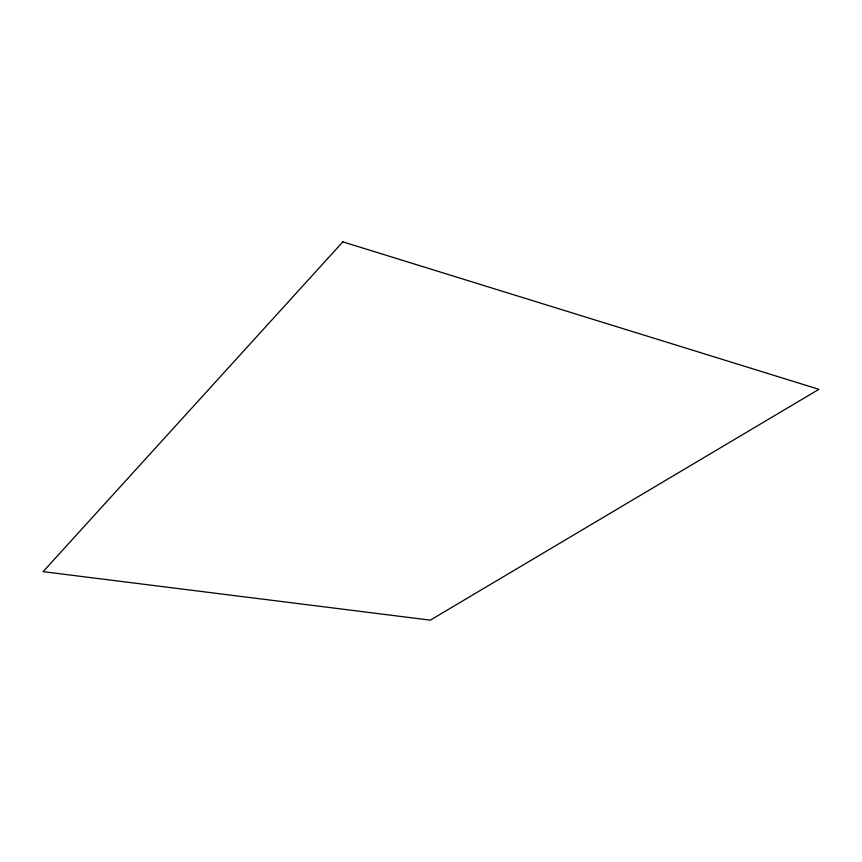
<?xml version="1.0" encoding="UTF-8"?>
<svg xmlns="http://www.w3.org/2000/svg" width="862" height="862" viewBox="0 0 862 862"><rect width="100%" height="100%" fill="white"/><g stroke="black" fill="none" stroke-linecap="round" stroke-linejoin="round"><path stroke-width="1.29" d="M342.86 241.856L43.1 571.657L430.321 620.144L818.9 389.312L342.86 241.856"/></g></svg>
